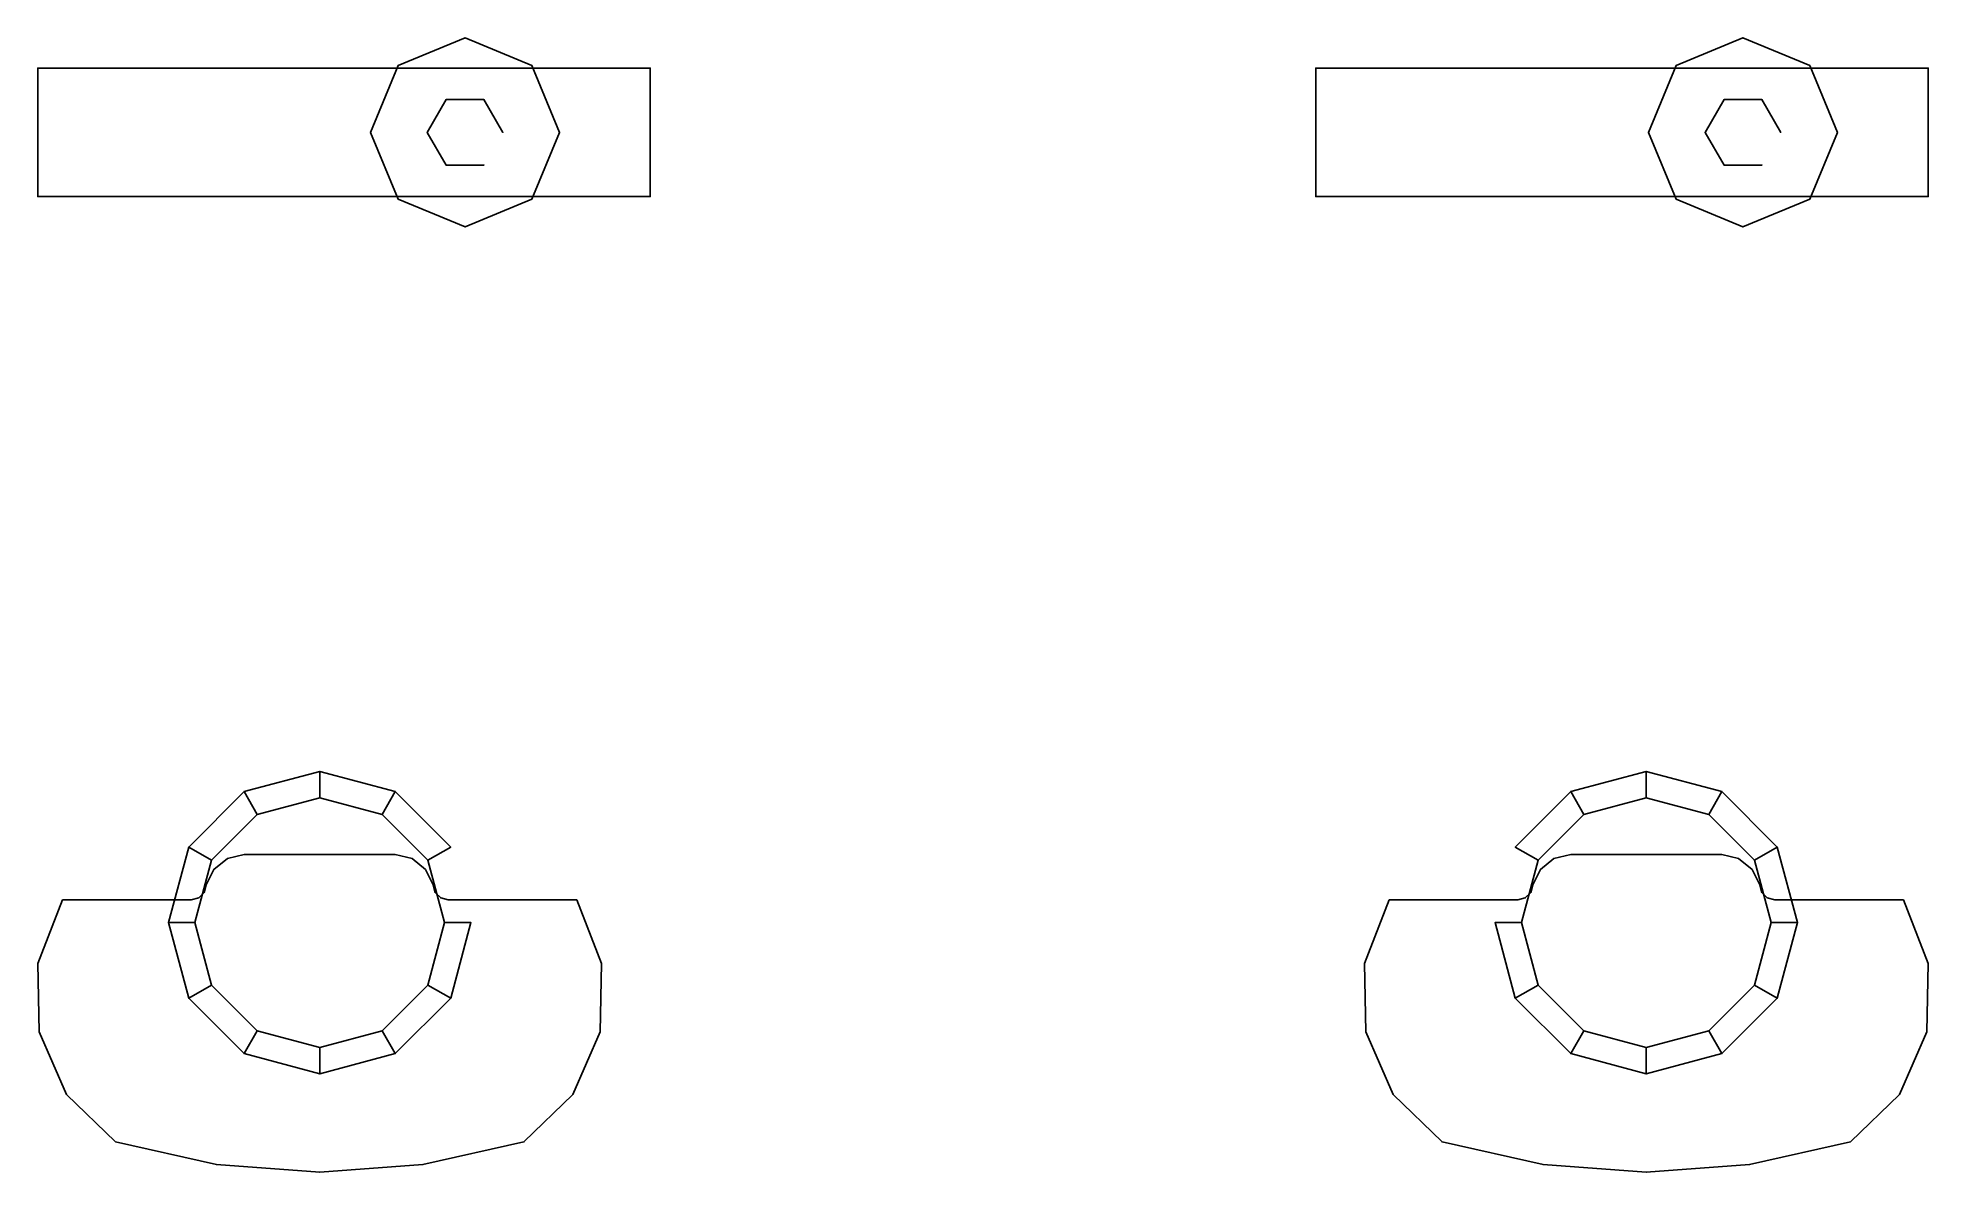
# Model space of a CAD drawing. Extents: x 0 to 250, y -150 to 0.
import ezdxf

# ---------------------------------------------------------------- set-up
doc = ezdxf.new("R2010")
doc.units = 0
doc.layers.add('ACESSORIO', color=20, linetype='CONTINUOUS')
doc.layers.add('ACESSORIO_DET', color=4, linetype='CONTINUOUS')

msp = doc.modelspace()

# ---------------------------------------------------------------- linework, layer by layer
at = {"layer": 'ACESSORIO'}
for points, invisible_edges in [([(47.66, -3.66, 14), (56.5, 0, 14), (65.34, -3.66, 14), (44, -12.5, 14)], 4), ([(47.66, -3.66, 8), (56.5, 0, 8), (65.34, -3.66, 8), (44, -12.5, 8)], 4), ([(216.66, -3.66, 14), (225.5, 0, 14), (234.34, -3.66, 14), (213, -12.5, 14)], 4), ([(216.66, -3.66, 8), (225.5, 0, 8), (234.34, -3.66, 8), (213, -12.5, 8)], 4), ([(65.34, -3.66, 14), (44, -12.5, 14), (47.66, -21.34, 14), (69, -12.5, 14)], 5), ([(65.34, -3.66, 8), (44, -12.5, 8), (47.66, -21.34, 8), (69, -12.5, 8)], 5), ([(234.34, -3.66, 14), (213, -12.5, 14), (216.66, -21.34, 14), (238, -12.5, 14)], 5), ([(234.34, -3.66, 8), (213, -12.5, 8), (216.66, -21.34, 8), (238, -12.5, 8)], 5), ([(47.66, -21.34, 14), (69, -12.5, 14), (65.34, -21.34, 14), (56.5, -25, 14)], 1), ([(47.66, -21.34, 8), (69, -12.5, 8), (65.34, -21.34, 8), (56.5, -25, 8)], 1), ([(216.66, -21.34, 14), (238, -12.5, 14), (234.34, -21.34, 14), (225.5, -25, 14)], 1), ([(216.66, -21.34, 8), (238, -12.5, 8), (234.34, -21.34, 8), (225.5, -25, 8)], 1), ([(23.29, -109.96, 2), (22.28, -112, 2), (52.28, -112, 2), (51.27, -109.96, 2)], 10), ([(23.29, -109.96), (22.28, -112), (52.28, -112), (51.27, -109.96)], 10), ([(25.07, -108.54, 2), (23.29, -109.96, 2), (51.27, -109.96, 2), (49.49, -108.54, 2)], 10), ([(25.07, -108.54), (23.29, -109.96), (51.27, -109.96), (49.49, -108.54)], 10), ([(27.28, -108, 2), (25.07, -108.54, 2), (49.49, -108.54, 2), (47.28, -108, 2)], 2), ([(27.28, -108), (25.07, -108.54), (49.49, -108.54), (47.28, -108)], 2), ([(226.71, -109.96, 2), (227.72, -112, 2), (197.72, -112, 2), (198.73, -109.96, 2)], 10), ([(226.71, -109.96), (227.72, -112), (197.72, -112), (198.73, -109.96)], 10), ([(224.93, -108.54, 2), (226.71, -109.96, 2), (198.73, -109.96, 2), (200.51, -108.54, 2)], 10), ([(224.93, -108.54), (226.71, -109.96), (198.73, -109.96), (200.51, -108.54)], 10), ([(222.72, -108, 2), (224.93, -108.54, 2), (200.51, -108.54, 2), (202.72, -108, 2)], 2), ([(222.72, -108), (224.93, -108.54), (200.51, -108.54), (202.72, -108)], 2), ([(22.28, -112, 2), (22.01, -113, 2), (52.55, -113, 2), (52.28, -112, 2)], 10), ([(22.28, -112), (22.01, -113), (52.55, -113), (52.28, -112)], 10), ([(227.72, -112, 2), (227.99, -113, 2), (197.45, -113, 2), (197.72, -112, 2)], 10), ([(227.72, -112), (227.99, -113), (197.45, -113), (197.72, -112)], 10), ([(0, -122.41, 2), (3.28, -114, 2), (71.28, -114, 2), (74.56, -122.41, 2)], 10), ([(0, -122.41), (3.28, -114), (71.28, -114), (74.56, -122.41)], 10), ([(21.28, -113.73, 2), (20.28, -114, 2), (54.28, -114, 2), (53.28, -113.73, 2)], 10), ([(21.28, -113.73), (20.28, -114), (54.28, -114), (53.28, -113.73)], 10), ([(22.01, -113, 2), (21.28, -113.73, 2), (53.28, -113.73, 2), (52.55, -113, 2)], 10), ([(22.01, -113), (21.28, -113.73), (53.28, -113.73), (52.55, -113)], 10), ([(250, -122.41, 2), (246.72, -114, 2), (178.72, -114, 2), (175.44, -122.41, 2)], 10), ([(250, -122.41), (246.72, -114), (178.72, -114), (175.44, -122.41)], 10), ([(228.72, -113.73, 2), (229.72, -114, 2), (195.72, -114, 2), (196.72, -113.73, 2)], 10), ([(228.72, -113.73), (229.72, -114), (195.72, -114), (196.72, -113.73)], 10), ([(227.99, -113, 2), (228.72, -113.73, 2), (196.72, -113.73, 2), (197.45, -113, 2)], 10), ([(227.99, -113), (228.72, -113.73), (196.72, -113.73), (197.45, -113)], 10), ([(0.18, -131.44, 2), (0, -122.41, 2), (74.56, -122.41, 2), (74.38, -131.44, 2)], 10), ([(0.18, -131.44), (0, -122.41), (74.56, -122.41), (74.38, -131.44)], 10), ([(249.82, -131.44, 2), (250, -122.41, 2), (175.44, -122.41, 2), (175.62, -131.44, 2)], 10), ([(249.82, -131.44), (250, -122.41), (175.44, -122.41), (175.62, -131.44)], 10), ([(3.79, -139.72, 2), (0.18, -131.44, 2), (74.38, -131.44, 2), (70.77, -139.72, 2)], 10), ([(3.79, -139.72), (0.18, -131.44), (74.38, -131.44), (70.77, -139.72)], 10), ([(246.21, -139.72, 2), (249.82, -131.44, 2), (175.62, -131.44, 2), (179.23, -139.72, 2)], 10), ([(246.21, -139.72), (249.82, -131.44), (175.62, -131.44), (179.23, -139.72)], 10), ([(10.28, -146, 2), (3.79, -139.72, 2), (70.77, -139.72, 2), (64.28, -146, 2)], 10), ([(10.28, -146), (3.79, -139.72), (70.77, -139.72), (64.28, -146)], 10), ([(239.72, -146, 2), (246.21, -139.72, 2), (179.23, -139.72, 2), (185.72, -146, 2)], 10), ([(239.72, -146), (246.21, -139.72), (179.23, -139.72), (185.72, -146)], 10), ([(10.28, -146, 2), (64.28, -146, 2), (50.93, -148.99, 2), (23.63, -148.99, 2)], 5), ([(10.28, -146), (64.28, -146), (50.93, -148.99), (23.63, -148.99)], 5), ([(239.72, -146, 2), (185.72, -146, 2), (199.07, -148.99, 2), (226.37, -148.99, 2)], 5), ([(239.72, -146), (185.72, -146), (199.07, -148.99), (226.37, -148.99)], 5), ([(50.93, -148.99, 2), (23.63, -148.99, 2), (37.28, -150, 2)], 3), ([(50.93, -148.99), (23.63, -148.99), (37.28, -150)], 3), ([(199.07, -148.99, 2), (226.37, -148.99, 2), (212.72, -150, 2)], 3), ([(199.07, -148.99), (226.37, -148.99), (212.72, -150)], 3)]:
    msp.add_3dface(points, dxfattribs=dict(at, invisible_edges=invisible_edges))
for points in [[(0, -21, 3), (0, -21), (0, -4), (0, -4, 3)], [(0, -21), (0, -21), (0, -21), (0, -4)], [(0, -4, 3), (0, -4), (81, -4), (81, -4, 3)], [(0, -4), (0, -21), (81, -21), (81, -4)], [(81, -4, 3), (81, -4, 3), (0, -4, 3)], [(81, -4, 3), (81, -21, 3), (0, -21, 3), (0, -4, 3)], [(81, -4, 3), (81, -4), (81, -4, 3)], [(81, -4), (81, -21), (81, -21, 3), (81, -4, 3)], [(169, -21, 3), (169, -21), (169, -4), (169, -4, 3)], [(169, -21), (169, -21), (169, -21), (169, -4)], [(169, -4, 3), (169, -4), (250, -4), (250, -4, 3)], [(169, -4), (169, -21), (250, -21), (250, -4)], [(250, -4, 3), (250, -4, 3), (169, -4, 3)], [(250, -4, 3), (250, -21, 3), (169, -21, 3), (169, -4, 3)], [(250, -4, 3), (250, -4), (250, -4, 3)], [(250, -4), (250, -21), (250, -21, 3), (250, -4, 3)], [(81, -21, 3), (81, -21), (0, -21), (0, -21, 3)], [(81, -21), (81, -21), (0, -21)], [(250, -21, 3), (250, -21), (169, -21), (169, -21, 3)], [(250, -21), (250, -21), (169, -21)], [(27.28, -108, 2), (27.28, -108), (47.28, -108), (47.28, -108, 2)], [(222.72, -108, 2), (222.72, -108), (202.72, -108), (202.72, -108, 2)], [(3.28, -114, 2), (3.28, -114), (20.28, -114), (20.28, -114, 2)], [(54.28, -114, 2), (54.28, -114), (71.28, -114), (71.28, -114, 2)], [(195.72, -114, 2), (195.72, -114), (178.72, -114), (178.72, -114, 2)], [(246.72, -114, 2), (246.72, -114), (229.72, -114), (229.72, -114, 2)]]:
    msp.add_3dface(points, dxfattribs=at)
at = {"layer": 'ACESSORIO_DET'}
for points, invisible_edges in [([(29.03, -102.71, 10), (51.57, -108.75, 10), (45.53, -102.71, 10), (37.28, -100.5, 10)], 1), ([(29.03, -102.71, 3.5), (51.57, -108.75, 3.5), (45.53, -102.71, 3.5), (37.28, -100.5, 3.5)], 1), ([(220.97, -102.71, 10), (198.43, -108.75, 10), (204.47, -102.71, 10), (212.72, -100.5, 10)], 1), ([(220.97, -102.71, 3.5), (198.43, -108.75, 3.5), (204.47, -102.71, 3.5), (212.72, -100.5, 3.5)], 1), ([(53.78, -117, 10), (22.99, -108.75, 10), (29.03, -102.71, 10), (51.57, -108.75, 10)], 5), ([(53.78, -117, 3.5), (22.99, -108.75, 3.5), (29.03, -102.71, 3.5), (51.57, -108.75, 3.5)], 5), ([(196.22, -117, 10), (227.01, -108.75, 10), (220.97, -102.71, 10), (198.43, -108.75, 10)], 5), ([(196.22, -117, 3.5), (227.01, -108.75, 3.5), (220.97, -102.71, 3.5), (198.43, -108.75, 3.5)], 5), ([(20.78, -117, 10), (51.57, -125.25, 10), (53.78, -117, 10), (22.99, -108.75, 10)], 5), ([(20.78, -117, 3.5), (51.57, -125.25, 3.5), (53.78, -117, 3.5), (22.99, -108.75, 3.5)], 5), ([(229.22, -117, 10), (198.43, -125.25, 10), (196.22, -117, 10), (227.01, -108.75, 10)], 5), ([(229.22, -117, 3.5), (198.43, -125.25, 3.5), (196.22, -117, 3.5), (227.01, -108.75, 3.5)], 5), ([(45.53, -131.29, 10), (22.99, -125.25, 10), (20.78, -117, 10), (51.57, -125.25, 10)], 5), ([(45.53, -131.29, 3.5), (22.99, -125.25, 3.5), (20.78, -117, 3.5), (51.57, -125.25, 3.5)], 5), ([(204.47, -131.29, 10), (227.01, -125.25, 10), (229.22, -117, 10), (198.43, -125.25, 10)], 5), ([(204.47, -131.29, 3.5), (227.01, -125.25, 3.5), (229.22, -117, 3.5), (198.43, -125.25, 3.5)], 5), ([(29.03, -131.29, 10), (37.28, -133.5, 10), (45.53, -131.29, 10), (22.99, -125.25, 10)], 4), ([(29.03, -131.29, 3.5), (37.28, -133.5, 3.5), (45.53, -131.29, 3.5), (22.99, -125.25, 3.5)], 4), ([(220.97, -131.29, 10), (212.72, -133.5, 10), (204.47, -131.29, 10), (227.01, -125.25, 10)], 4), ([(220.97, -131.29, 3.5), (212.72, -133.5, 3.5), (204.47, -131.29, 3.5), (227.01, -125.25, 3.5)], 4)]:
    msp.add_3dface(points, dxfattribs=dict(at, invisible_edges=invisible_edges))

# ---------------------------------------------------------------- meshes
at = {"layer": 'ACESSORIO'}
mesh = msp.add_polymesh((2, 8), dxfattribs=dict(at, n_close=True))
for k, corner in enumerate([(69, -12.5, 8), (65.34, -3.66, 8), (56.5, 0, 8), (47.66, -3.66, 8), (44, -12.5, 8), (47.66, -21.34, 8), (56.5, -25, 8), (65.34, -21.34, 8), (69, -12.5, 14), (65.34, -3.66, 14), (56.5, 0, 14), (47.66, -3.66, 14), (44, -12.5, 14), (47.66, -21.34, 14), (56.5, -25, 14), (65.34, -21.34, 14)]):
    mesh.set_mesh_vertex(divmod(k, 8), corner)
mesh = msp.add_polymesh((2, 8), dxfattribs=dict(at, n_close=True))
for k, corner in enumerate([(238, -12.5, 8), (234.34, -3.66, 8), (225.5, 0, 8), (216.66, -3.66, 8), (213, -12.5, 8), (216.66, -21.34, 8), (225.5, -25, 8), (234.34, -21.34, 8), (238, -12.5, 14), (234.34, -3.66, 14), (225.5, 0, 14), (216.66, -3.66, 14), (213, -12.5, 14), (216.66, -21.34, 14), (225.5, -25, 14), (234.34, -21.34, 14)]):
    mesh.set_mesh_vertex(divmod(k, 8), corner)
mesh = msp.add_polymesh((2, 6), dxfattribs=dict(at, n_close=True))
for k, corner in enumerate([(61.5, -12.5, 3), (59, -8.17, 3), (54, -8.17, 3), (51.5, -12.5, 3), (54, -16.83, 3), (59, -16.83, 3), (61.5, -12.5, 8), (59, -8.17, 8), (54, -8.17, 8), (51.5, -12.5, 8), (54, -16.83, 8), (59, -16.83, 8)]):
    mesh.set_mesh_vertex(divmod(k, 6), corner)
mesh = msp.add_polymesh((2, 6), dxfattribs=dict(at, n_close=True))
for k, corner in enumerate([(230.5, -12.5, 3), (228, -8.17, 3), (223, -8.17, 3), (220.5, -12.5, 3), (223, -16.83, 3), (228, -16.83, 3), (230.5, -12.5, 8), (228, -8.17, 8), (223, -8.17, 8), (220.5, -12.5, 8), (223, -16.83, 8), (228, -16.83, 8)]):
    mesh.set_mesh_vertex(divmod(k, 6), corner)
mesh = msp.add_polymesh((2, 4), dxfattribs=at)
for k, corner in enumerate([(22.28, -112, 2), (23.29, -109.96, 2), (25.07, -108.54, 2), (27.28, -108, 2), (22.28, -112), (23.29, -109.96), (25.07, -108.54), (27.28, -108)]):
    mesh.set_mesh_vertex(divmod(k, 4), corner)
mesh = msp.add_polymesh((2, 4), dxfattribs=at)
for k, corner in enumerate([(52.28, -112, 2), (51.27, -109.96, 2), (49.49, -108.54, 2), (47.28, -108, 2), (52.28, -112), (51.27, -109.96), (49.49, -108.54), (47.28, -108)]):
    mesh.set_mesh_vertex(divmod(k, 4), corner)
mesh = msp.add_polymesh((2, 4), dxfattribs=at)
for k, corner in enumerate([(197.72, -112, 2), (198.73, -109.96, 2), (200.51, -108.54, 2), (202.72, -108, 2), (197.72, -112), (198.73, -109.96), (200.51, -108.54), (202.72, -108)]):
    mesh.set_mesh_vertex(divmod(k, 4), corner)
mesh = msp.add_polymesh((2, 4), dxfattribs=at)
for k, corner in enumerate([(227.72, -112, 2), (226.71, -109.96, 2), (224.93, -108.54, 2), (222.72, -108, 2), (227.72, -112), (226.71, -109.96), (224.93, -108.54), (222.72, -108)]):
    mesh.set_mesh_vertex(divmod(k, 4), corner)
mesh = msp.add_polymesh((2, 4), dxfattribs=at)
for k, corner in enumerate([(20.28, -114, 2), (21.28, -113.73, 2), (22.01, -113, 2), (22.28, -112, 2), (20.28, -114), (21.28, -113.73), (22.01, -113), (22.28, -112)]):
    mesh.set_mesh_vertex(divmod(k, 4), corner)
mesh = msp.add_polymesh((2, 4), dxfattribs=at)
for k, corner in enumerate([(54.28, -114, 2), (53.28, -113.73, 2), (52.55, -113, 2), (52.28, -112, 2), (54.28, -114), (53.28, -113.73), (52.55, -113), (52.28, -112)]):
    mesh.set_mesh_vertex(divmod(k, 4), corner)
mesh = msp.add_polymesh((2, 4), dxfattribs=at)
for k, corner in enumerate([(195.72, -114, 2), (196.72, -113.73, 2), (197.45, -113, 2), (197.72, -112, 2), (195.72, -114), (196.72, -113.73), (197.45, -113), (197.72, -112)]):
    mesh.set_mesh_vertex(divmod(k, 4), corner)
mesh = msp.add_polymesh((2, 4), dxfattribs=at)
for k, corner in enumerate([(229.72, -114, 2), (228.72, -113.73, 2), (227.99, -113, 2), (227.72, -112, 2), (229.72, -114), (228.72, -113.73), (227.99, -113), (227.72, -112)]):
    mesh.set_mesh_vertex(divmod(k, 4), corner)
mesh = msp.add_polymesh((2, 5), dxfattribs=at)
for k, corner in enumerate([(10.28, -146, 2), (3.79, -139.72, 2), (0.18, -131.44, 2), (0, -122.41, 2), (3.28, -114, 2), (10.28, -146), (3.79, -139.72), (0.18, -131.44), (0, -122.41), (3.28, -114)]):
    mesh.set_mesh_vertex(divmod(k, 5), corner)
mesh = msp.add_polymesh((2, 5), dxfattribs=at)
for k, corner in enumerate([(64.28, -146, 2), (70.77, -139.72, 2), (74.38, -131.44, 2), (74.56, -122.41, 2), (71.28, -114, 2), (64.28, -146), (70.77, -139.72), (74.38, -131.44), (74.56, -122.41), (71.28, -114)]):
    mesh.set_mesh_vertex(divmod(k, 5), corner)
mesh = msp.add_polymesh((2, 5), dxfattribs=at)
for k, corner in enumerate([(185.72, -146, 2), (179.23, -139.72, 2), (175.62, -131.44, 2), (175.44, -122.41, 2), (178.72, -114, 2), (185.72, -146), (179.23, -139.72), (175.62, -131.44), (175.44, -122.41), (178.72, -114)]):
    mesh.set_mesh_vertex(divmod(k, 5), corner)
mesh = msp.add_polymesh((2, 5), dxfattribs=at)
for k, corner in enumerate([(239.72, -146, 2), (246.21, -139.72, 2), (249.82, -131.44, 2), (250, -122.41, 2), (246.72, -114, 2), (239.72, -146), (246.21, -139.72), (249.82, -131.44), (250, -122.41), (246.72, -114)]):
    mesh.set_mesh_vertex(divmod(k, 5), corner)
mesh = msp.add_polymesh((2, 5), dxfattribs=at)
for k, corner in enumerate([(10.28, -146, 2), (23.63, -148.99, 2), (37.28, -150, 2), (50.93, -148.99, 2), (64.28, -146, 2), (10.28, -146), (23.63, -148.99), (37.28, -150), (50.93, -148.99), (64.28, -146)]):
    mesh.set_mesh_vertex(divmod(k, 5), corner)
mesh = msp.add_polymesh((2, 5), dxfattribs=at)
for k, corner in enumerate([(239.72, -146, 2), (226.37, -148.99, 2), (212.72, -150, 2), (199.07, -148.99, 2), (185.72, -146, 2), (239.72, -146), (226.37, -148.99), (212.72, -150), (199.07, -148.99), (185.72, -146)]):
    mesh.set_mesh_vertex(divmod(k, 5), corner)
at = {"layer": 'ACESSORIO_DET'}
mesh = msp.add_polymesh((2, 12), dxfattribs=dict(at, n_close=True))
for k, corner in enumerate([(57.28, -117, 8), (54.6, -127, 8), (47.28, -134.32, 8), (37.28, -137, 8), (27.28, -134.32, 8), (19.96, -127, 8), (17.28, -117, 8), (19.96, -107, 8), (27.28, -99.68, 8), (37.28, -97, 8), (47.28, -99.68, 8), (54.6, -107, 8), (57.28, -117, 5.5), (54.6, -127, 5.5), (47.28, -134.32, 5.5), (37.28, -137, 5.5), (27.28, -134.32, 5.5), (19.96, -127, 5.5), (17.28, -117, 5.5), (19.96, -107, 5.5), (27.28, -99.68, 5.5), (37.28, -97, 5.5), (47.28, -99.68, 5.5), (54.6, -107, 5.5)]):
    mesh.set_mesh_vertex(divmod(k, 12), corner)
mesh = msp.add_polymesh((2, 12), dxfattribs=dict(at, n_close=True))
for k, corner in enumerate([(53.78, -117, 8), (51.57, -125.25, 8), (45.53, -131.29, 8), (37.28, -133.5, 8), (29.03, -131.29, 8), (22.99, -125.25, 8), (20.78, -117, 8), (22.99, -108.75, 8), (29.03, -102.71, 8), (37.28, -100.5, 8), (45.53, -102.71, 8), (51.57, -108.75, 8), (57.28, -117, 8), (54.6, -127, 8), (47.28, -134.32, 8), (37.28, -137, 8), (27.28, -134.32, 8), (19.96, -127, 8), (17.28, -117, 8), (19.96, -107, 8), (27.28, -99.68, 8), (37.28, -97, 8), (47.28, -99.68, 8), (54.6, -107, 8)]):
    mesh.set_mesh_vertex(divmod(k, 12), corner)
mesh = msp.add_polymesh((2, 12), dxfattribs=dict(at, n_close=True))
for k, corner in enumerate([(53.78, -117, 5.5), (51.57, -125.25, 5.5), (45.53, -131.29, 5.5), (37.28, -133.5, 5.5), (29.03, -131.29, 5.5), (22.99, -125.25, 5.5), (20.78, -117, 5.5), (22.99, -108.75, 5.5), (29.03, -102.71, 5.5), (37.28, -100.5, 5.5), (45.53, -102.71, 5.5), (51.57, -108.75, 5.5), (57.28, -117, 5.5), (54.6, -127, 5.5), (47.28, -134.32, 5.5), (37.28, -137, 5.5), (27.28, -134.32, 5.5), (19.96, -127, 5.5), (17.28, -117, 5.5), (19.96, -107, 5.5), (27.28, -99.68, 5.5), (37.28, -97, 5.5), (47.28, -99.68, 5.5), (54.6, -107, 5.5)]):
    mesh.set_mesh_vertex(divmod(k, 12), corner)
mesh = msp.add_polymesh((2, 12), dxfattribs=dict(at, n_close=True))
for k, corner in enumerate([(192.72, -117, 8), (195.4, -127, 8), (202.72, -134.32, 8), (212.72, -137, 8), (222.72, -134.32, 8), (230.04, -127, 8), (232.72, -117, 8), (230.04, -107, 8), (222.72, -99.68, 8), (212.72, -97, 8), (202.72, -99.68, 8), (195.4, -107, 8), (192.72, -117, 5.5), (195.4, -127, 5.5), (202.72, -134.32, 5.5), (212.72, -137, 5.5), (222.72, -134.32, 5.5), (230.04, -127, 5.5), (232.72, -117, 5.5), (230.04, -107, 5.5), (222.72, -99.68, 5.5), (212.72, -97, 5.5), (202.72, -99.68, 5.5), (195.4, -107, 5.5)]):
    mesh.set_mesh_vertex(divmod(k, 12), corner)
mesh = msp.add_polymesh((2, 12), dxfattribs=dict(at, n_close=True))
for k, corner in enumerate([(196.22, -117, 8), (198.43, -125.25, 8), (204.47, -131.29, 8), (212.72, -133.5, 8), (220.97, -131.29, 8), (227.01, -125.25, 8), (229.22, -117, 8), (227.01, -108.75, 8), (220.97, -102.71, 8), (212.72, -100.5, 8), (204.47, -102.71, 8), (198.43, -108.75, 8), (192.72, -117, 8), (195.4, -127, 8), (202.72, -134.32, 8), (212.72, -137, 8), (222.72, -134.32, 8), (230.04, -127, 8), (232.72, -117, 8), (230.04, -107, 8), (222.72, -99.68, 8), (212.72, -97, 8), (202.72, -99.68, 8), (195.4, -107, 8)]):
    mesh.set_mesh_vertex(divmod(k, 12), corner)
mesh = msp.add_polymesh((2, 12), dxfattribs=dict(at, n_close=True))
for k, corner in enumerate([(196.22, -117, 5.5), (198.43, -125.25, 5.5), (204.47, -131.29, 5.5), (212.72, -133.5, 5.5), (220.97, -131.29, 5.5), (227.01, -125.25, 5.5), (229.22, -117, 5.5), (227.01, -108.75, 5.5), (220.97, -102.71, 5.5), (212.72, -100.5, 5.5), (204.47, -102.71, 5.5), (198.43, -108.75, 5.5), (192.72, -117, 5.5), (195.4, -127, 5.5), (202.72, -134.32, 5.5), (212.72, -137, 5.5), (222.72, -134.32, 5.5), (230.04, -127, 5.5), (232.72, -117, 5.5), (230.04, -107, 5.5), (222.72, -99.68, 5.5), (212.72, -97, 5.5), (202.72, -99.68, 5.5), (195.4, -107, 5.5)]):
    mesh.set_mesh_vertex(divmod(k, 12), corner)
mesh = msp.add_polymesh((2, 12), dxfattribs=dict(at, n_close=True))
for k, corner in enumerate([(53.78, -117, 8), (51.57, -125.25, 8), (45.53, -131.29, 8), (37.28, -133.5, 8), (29.03, -131.29, 8), (22.99, -125.25, 8), (20.78, -117, 8), (22.99, -108.75, 8), (29.03, -102.71, 8), (37.28, -100.5, 8), (45.53, -102.71, 8), (51.57, -108.75, 8), (53.78, -117, 10), (51.57, -125.25, 10), (45.53, -131.29, 10), (37.28, -133.5, 10), (29.03, -131.29, 10), (22.99, -125.25, 10), (20.78, -117, 10), (22.99, -108.75, 10), (29.03, -102.71, 10), (37.28, -100.5, 10), (45.53, -102.71, 10), (51.57, -108.75, 10)]):
    mesh.set_mesh_vertex(divmod(k, 12), corner)
mesh = msp.add_polymesh((2, 12), dxfattribs=dict(at, n_close=True))
for k, corner in enumerate([(53.78, -117, 5.5), (51.57, -125.25, 5.5), (45.53, -131.29, 5.5), (37.28, -133.5, 5.5), (29.03, -131.29, 5.5), (22.99, -125.25, 5.5), (20.78, -117, 5.5), (22.99, -108.75, 5.5), (29.03, -102.71, 5.5), (37.28, -100.5, 5.5), (45.53, -102.71, 5.5), (51.57, -108.75, 5.5), (53.78, -117, 3.5), (51.57, -125.25, 3.5), (45.53, -131.29, 3.5), (37.28, -133.5, 3.5), (29.03, -131.29, 3.5), (22.99, -125.25, 3.5), (20.78, -117, 3.5), (22.99, -108.75, 3.5), (29.03, -102.71, 3.5), (37.28, -100.5, 3.5), (45.53, -102.71, 3.5), (51.57, -108.75, 3.5)]):
    mesh.set_mesh_vertex(divmod(k, 12), corner)
mesh = msp.add_polymesh((2, 12), dxfattribs=dict(at, n_close=True))
for k, corner in enumerate([(196.22, -117, 8), (198.43, -125.25, 8), (204.47, -131.29, 8), (212.72, -133.5, 8), (220.97, -131.29, 8), (227.01, -125.25, 8), (229.22, -117, 8), (227.01, -108.75, 8), (220.97, -102.71, 8), (212.72, -100.5, 8), (204.47, -102.71, 8), (198.43, -108.75, 8), (196.22, -117, 10), (198.43, -125.25, 10), (204.47, -131.29, 10), (212.72, -133.5, 10), (220.97, -131.29, 10), (227.01, -125.25, 10), (229.22, -117, 10), (227.01, -108.75, 10), (220.97, -102.71, 10), (212.72, -100.5, 10), (204.47, -102.71, 10), (198.43, -108.75, 10)]):
    mesh.set_mesh_vertex(divmod(k, 12), corner)
mesh = msp.add_polymesh((2, 12), dxfattribs=dict(at, n_close=True))
for k, corner in enumerate([(196.22, -117, 5.5), (198.43, -125.25, 5.5), (204.47, -131.29, 5.5), (212.72, -133.5, 5.5), (220.97, -131.29, 5.5), (227.01, -125.25, 5.5), (229.22, -117, 5.5), (227.01, -108.75, 5.5), (220.97, -102.71, 5.5), (212.72, -100.5, 5.5), (204.47, -102.71, 5.5), (198.43, -108.75, 5.5), (196.22, -117, 3.5), (198.43, -125.25, 3.5), (204.47, -131.29, 3.5), (212.72, -133.5, 3.5), (220.97, -131.29, 3.5), (227.01, -125.25, 3.5), (229.22, -117, 3.5), (227.01, -108.75, 3.5), (220.97, -102.71, 3.5), (212.72, -100.5, 3.5), (204.47, -102.71, 3.5), (198.43, -108.75, 3.5)]):
    mesh.set_mesh_vertex(divmod(k, 12), corner)

doc.saveas('drawing.dxf')
